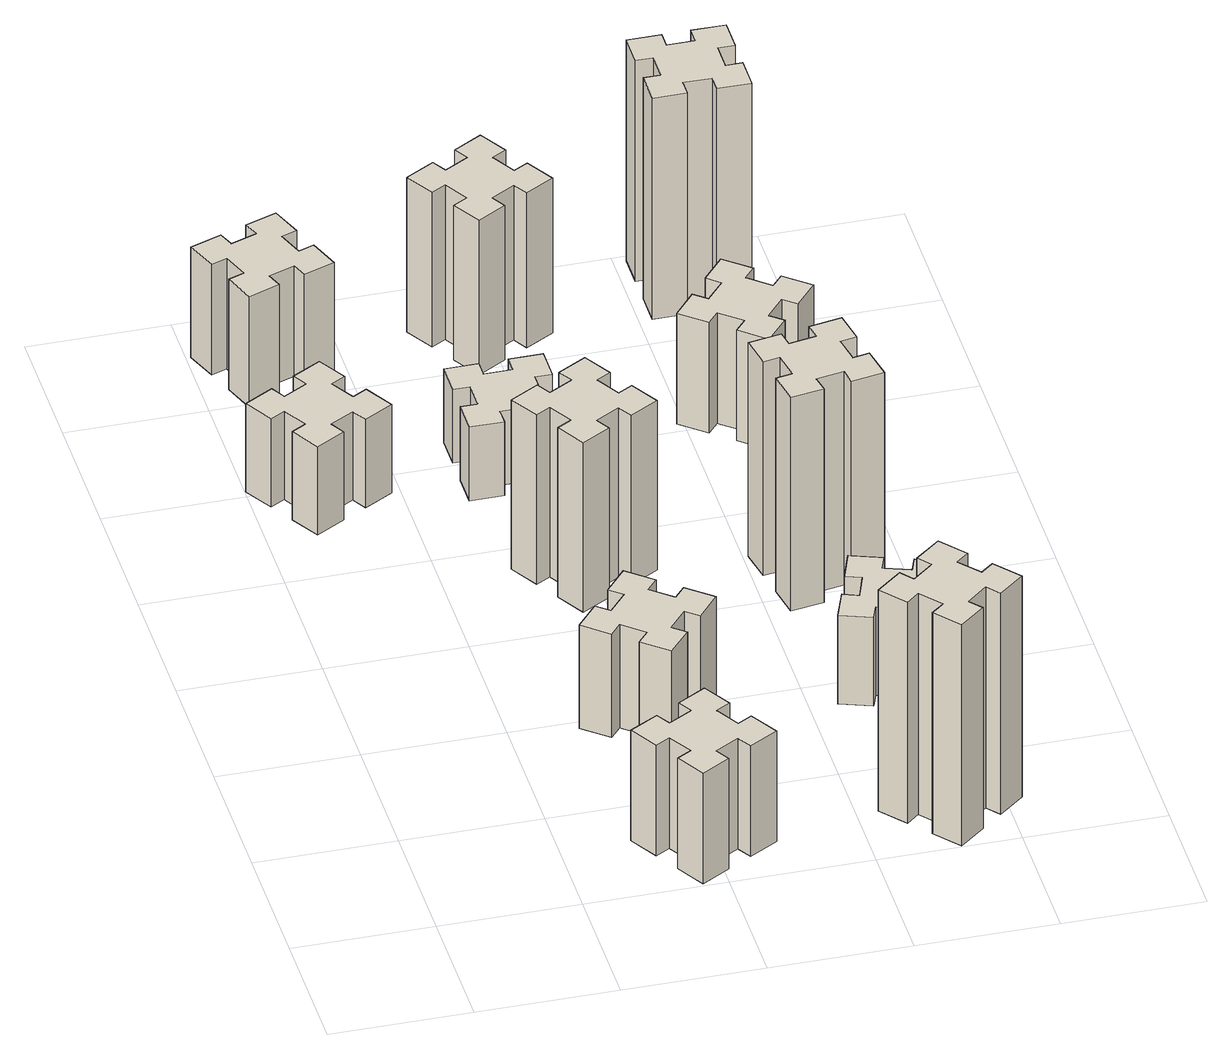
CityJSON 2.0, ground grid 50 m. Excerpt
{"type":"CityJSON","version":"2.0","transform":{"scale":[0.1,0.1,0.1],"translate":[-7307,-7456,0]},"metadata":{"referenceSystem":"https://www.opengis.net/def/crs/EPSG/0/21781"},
"CityObjects":{
"building1":{"type":"Building","attributes":{"class":"1000","function":"1000","usage":"1000","yearOfConstruction":2016,"roofType":"1000","measuredHeight":36,"storeysAboveGround":30,"storeysBelowGround":0},"geometry":[{"type":"Solid","lod":"1","boundaries":[[[[0,1,2,3,4,5,6,7,8,9,10,11,12,13,14,15,16,17,18,19]],[[17,16,20,21]],[[16,15,22,20]],[[15,14,23,22]],[[14,13,24,23]],[[13,12,25,24]],[[12,11,26,25]],[[11,10,27,26]],[[10,9,28,27]],[[9,8,29,28]],[[8,7,30,29]],[[7,6,31,30]],[[6,5,32,31]],[[5,4,33,32]],[[4,3,34,33]],[[3,2,35,34]],[[2,1,36,35]],[[1,0,37,36]],[[0,19,38,37]],[[19,18,39,38]],[[18,17,21,39]],[[24,25,26,27,28,29,30,31,32,33,34,35,36,37,38,39,21,20,22,23]]]]}]},
"building2":{"type":"Building","attributes":{"class":"1000","function":"1000","usage":"1000","yearOfConstruction":2016,"roofType":"1000","measuredHeight":45,"storeysAboveGround":30,"storeysBelowGround":0},"geometry":[{"type":"Solid","lod":"1","boundaries":[[[[40,41,42,43,44,45,46,47,48,49,50,51,52,53,54,55,56,57,58,59]],[[57,56,60,61]],[[56,55,62,60]],[[55,54,63,62]],[[54,53,64,63]],[[53,52,65,64]],[[52,51,66,65]],[[51,50,67,66]],[[50,49,68,67]],[[49,48,69,68]],[[48,47,70,69]],[[47,46,71,70]],[[46,45,72,71]],[[45,44,73,72]],[[44,43,74,73]],[[43,42,75,74]],[[42,41,76,75]],[[41,40,77,76]],[[40,59,78,77]],[[59,58,79,78]],[[58,57,61,79]],[[64,65,66,67,68,69,70,71,72,73,74,75,76,77,78,79,61,60,62,63]]]]}]},
"building3":{"type":"Building","attributes":{"class":"1000","function":"1000","usage":"1000","yearOfConstruction":2016,"roofType":"1000","measuredHeight":45,"storeysAboveGround":30,"storeysBelowGround":0},"geometry":[{"type":"Solid","lod":"1","boundaries":[[[[80,81,82,83,84,85,86,87,88,89,90,91,92,93,94,95,96,97,98,99]],[[97,96,100,101]],[[96,95,102,100]],[[95,94,103,102]],[[94,93,104,103]],[[93,92,105,104]],[[92,91,106,105]],[[91,90,107,106]],[[90,89,108,107]],[[89,88,109,108]],[[88,87,110,109]],[[87,86,111,110]],[[86,85,112,111]],[[85,84,113,112]],[[84,83,114,113]],[[83,82,115,114]],[[82,81,116,115]],[[81,80,117,116]],[[80,99,118,117]],[[99,98,119,118]],[[98,97,101,119]],[[104,105,106,107,108,109,110,111,112,113,114,115,116,117,118,119,101,100,102,103]]]]}]},
"building4":{"type":"Building","attributes":{"class":"1000","function":"1000","usage":"1000","yearOfConstruction":2016,"roofType":"1000","measuredHeight":42,"storeysAboveGround":30,"storeysBelowGround":0},"geometry":[{"type":"Solid","lod":"1","boundaries":[[[[120,121,122,123,124,125,126,127,128,129,130,131,132,133,134,135,136,137,138,139]],[[137,136,140,141]],[[136,135,142,140]],[[135,134,143,142]],[[134,133,144,143]],[[133,132,145,144]],[[132,131,146,145]],[[131,130,147,146]],[[130,129,148,147]],[[129,128,149,148]],[[128,127,150,149]],[[127,126,151,150]],[[126,125,152,151]],[[125,124,153,152]],[[124,123,154,153]],[[123,122,155,154]],[[122,121,156,155]],[[121,120,157,156]],[[120,139,158,157]],[[139,138,159,158]],[[138,137,141,159]],[[144,145,146,147,148,149,150,151,152,153,154,155,156,157,158,159,141,140,142,143]]]]}]},
"building5":{"type":"Building","attributes":{"class":"1000","function":"1000","usage":"1000","yearOfConstruction":2016,"roofType":"1000","measuredHeight":69,"storeysAboveGround":30,"storeysBelowGround":0},"geometry":[{"type":"Solid","lod":"1","boundaries":[[[[160,161,162,163,164,165,166,167,168,169,170,171,172,173,174,175,176,177,178,179]],[[177,176,180,181]],[[176,175,182,180]],[[175,174,183,182]],[[174,173,184,183]],[[173,172,185,184]],[[172,171,186,185]],[[171,170,187,186]],[[170,169,188,187]],[[169,168,189,188]],[[168,167,190,189]],[[167,166,191,190]],[[166,165,192,191]],[[165,164,193,192]],[[164,163,194,193]],[[163,162,195,194]],[[162,161,196,195]],[[161,160,197,196]],[[160,179,198,197]],[[179,178,199,198]],[[178,177,181,199]],[[184,185,186,187,188,189,190,191,192,193,194,195,196,197,198,199,181,180,182,183]]]]}]},
"building6":{"type":"Building","attributes":{"class":"1000","function":"1000","usage":"1000","yearOfConstruction":2016,"roofType":"1000","measuredHeight":30,"storeysAboveGround":30,"storeysBelowGround":0},"geometry":[{"type":"Solid","lod":"1","boundaries":[[[[200,201,202,203,204,205,206,207,208,209,210,211,212,213,214,215,216,217,218,219]],[[217,216,220,221]],[[216,215,222,220]],[[215,214,223,222]],[[214,213,224,223]],[[213,212,225,224]],[[212,211,226,225]],[[211,210,227,226]],[[210,209,228,227]],[[209,208,229,228]],[[208,207,230,229]],[[207,206,231,230]],[[206,205,232,231]],[[205,204,233,232]],[[204,203,234,233]],[[203,202,235,234]],[[202,201,236,235]],[[201,200,237,236]],[[200,219,238,237]],[[219,218,239,238]],[[218,217,221,239]],[[224,225,226,227,228,229,230,231,232,233,234,235,236,237,238,239,221,220,222,223]]]]}]},
"building7":{"type":"Building","attributes":{"class":"1000","function":"1000","usage":"1000","yearOfConstruction":2016,"roofType":"1000","measuredHeight":90,"storeysAboveGround":30,"storeysBelowGround":0},"geometry":[{"type":"Solid","lod":"1","boundaries":[[[[240,241,242,243,244,245,246,247,248,249,250,251,252,253,254,255,256,257,258,259]],[[257,256,260,261]],[[256,255,262,260]],[[255,254,263,262]],[[254,253,264,263]],[[253,252,265,264]],[[252,251,266,265]],[[251,250,267,266]],[[250,249,268,267]],[[249,248,269,268]],[[248,247,270,269]],[[247,246,271,270]],[[246,245,272,271]],[[245,244,273,272]],[[244,243,274,273]],[[243,242,275,274]],[[242,241,276,275]],[[241,240,277,276]],[[240,259,278,277]],[[259,258,279,278]],[[258,257,261,279]],[[264,265,266,267,268,269,270,271,272,273,274,275,276,277,278,279,261,260,262,263]]]]}]},
"building8":{"type":"Building","attributes":{"class":"1000","function":"1000","usage":"1000","yearOfConstruction":2016,"roofType":"1000","measuredHeight":63,"storeysAboveGround":30,"storeysBelowGround":0},"geometry":[{"type":"Solid","lod":"1","boundaries":[[[[280,281,282,283,284,285,286,287,288,289,290,291,292,293,294,295,296,297,298,299]],[[297,296,300,301]],[[296,295,302,300]],[[295,294,303,302]],[[294,293,304,303]],[[293,292,305,304]],[[292,291,306,305]],[[291,290,307,306]],[[290,289,308,307]],[[289,288,309,308]],[[288,287,310,309]],[[287,286,311,310]],[[286,285,312,311]],[[285,284,313,312]],[[284,283,314,313]],[[283,282,315,314]],[[282,281,316,315]],[[281,280,317,316]],[[280,299,318,317]],[[299,298,319,318]],[[298,297,301,319]],[[304,305,306,307,308,309,310,311,312,313,314,315,316,317,318,319,301,300,302,303]]]]}]},
"building9":{"type":"Building","attributes":{"class":"1000","function":"1000","usage":"1000","yearOfConstruction":2016,"roofType":"1000","measuredHeight":36,"storeysAboveGround":30,"storeysBelowGround":0},"geometry":[{"type":"Solid","lod":"1","boundaries":[[[[320,321,322,323,324,325,326,327,328,329,330,331,332,333,334,335,336,337,338,339]],[[337,336,340,341]],[[336,335,342,340]],[[335,334,343,342]],[[334,333,344,343]],[[333,332,345,344]],[[332,331,346,345]],[[331,330,347,346]],[[330,329,348,347]],[[329,328,349,348]],[[328,327,350,349]],[[327,326,351,350]],[[326,325,352,351]],[[325,324,353,352]],[[324,323,354,353]],[[323,322,355,354]],[[322,321,356,355]],[[321,320,357,356]],[[320,339,358,357]],[[339,338,359,358]],[[338,337,341,359]],[[344,345,346,347,348,349,350,351,352,353,354,355,356,357,358,359,341,340,342,343]]]]}]},
"building10":{"type":"Building","attributes":{"class":"1000","function":"1000","usage":"1000","yearOfConstruction":2016,"roofType":"1000","measuredHeight":87,"storeysAboveGround":30,"storeysBelowGround":0},"geometry":[{"type":"Solid","lod":"1","boundaries":[[[[360,361,362,363,364,365,366,367,368,369,370,371,372,373,374,375,376,377,378,379]],[[377,376,380,381]],[[376,375,382,380]],[[375,374,383,382]],[[374,373,384,383]],[[373,372,385,384]],[[372,371,386,385]],[[371,370,387,386]],[[370,369,388,387]],[[369,368,389,388]],[[368,367,390,389]],[[367,366,391,390]],[[366,365,392,391]],[[365,364,393,392]],[[364,363,394,393]],[[363,362,395,394]],[[362,361,396,395]],[[361,360,397,396]],[[360,379,398,397]],[[379,378,399,398]],[[378,377,381,399]],[[384,385,386,387,388,389,390,391,392,393,394,395,396,397,398,399,381,380,382,383]]]]}]},
"building11":{"type":"Building","attributes":{"class":"1000","function":"1000","usage":"1000","yearOfConstruction":2016,"roofType":"1000","measuredHeight":45,"storeysAboveGround":30,"storeysBelowGround":0},"geometry":[{"type":"Solid","lod":"1","boundaries":[[[[400,401,402,403,404,405,406,407,408,409,410,411,412,413,414,415,416,417,418,419]],[[417,416,420,421]],[[416,415,422,420]],[[415,414,423,422]],[[414,413,424,423]],[[413,412,425,424]],[[412,411,426,425]],[[411,410,427,426]],[[410,409,428,427]],[[409,408,429,428]],[[408,407,430,429]],[[407,406,431,430]],[[406,405,432,431]],[[405,404,433,432]],[[404,403,434,433]],[[403,402,435,434]],[[402,401,436,435]],[[401,400,437,436]],[[400,419,438,437]],[[419,418,439,438]],[[418,417,421,439]],[[424,425,426,427,428,429,430,431,432,433,434,435,436,437,438,439,421,420,422,423]]]]}]},
"building12":{"type":"Building","attributes":{"class":"1000","function":"1000","usage":"1000","yearOfConstruction":2016,"roofType":"1000","measuredHeight":90,"storeysAboveGround":30,"storeysBelowGround":0},"geometry":[{"type":"Solid","lod":"1","boundaries":[[[[440,441,442,443,444,445,446,447,448,449,450,451,452,453,454,455,456,457,458,459]],[[457,456,460,461]],[[456,455,462,460]],[[455,454,463,462]],[[454,453,464,463]],[[453,452,465,464]],[[452,451,466,465]],[[451,450,467,466]],[[450,449,468,467]],[[449,448,469,468]],[[448,447,470,469]],[[447,446,471,470]],[[446,445,472,471]],[[445,444,473,472]],[[444,443,474,473]],[[443,442,475,474]],[[442,441,476,475]],[[441,440,477,476]],[[440,459,478,477]],[[459,458,479,478]],[[458,457,461,479]],[[464,465,466,467,468,469,470,471,472,473,474,475,476,477,478,479,461,460,462,463]]]]}]}
},
"vertices":[
[356,2477,0],[306,2564,0],[358,2594,0],[298,2698,0],[194,2638,0],[224,2586,0],[137,2536,0],[107,2588,0],[3,2528,0],[63,2424,0],[115,2454,0],[165,2367,0],[113,2337,0],[173,2233,0],[277,2293,0],[247,2345,0],[334,2395,0],[364,2343,0],[468,2403,0],[408,2507,0],[334,2395,360],[364,2343,360],[247,2345,360],[277,2293,360],[173,2233,360],[113,2337,360],[165,2367,360],[115,2454,360],[63,2424,360],[3,2528,360],[107,2588,360],[137,2536,360],[224,2586,360],[194,2638,360],[298,2698,360],[358,2594,360],[306,2564,360],[356,2477,360],[408,2507,360],[468,2403,360],
[855,234,0],[905,147,0],[853,117,0],[913,13,0],[1017,73,0],[987,125,0],[1074,175,0],[1104,123,0],[1208,183,0],[1148,287,0],[1096,257,0],[1046,344,0],[1098,374,0],[1038,478,0],[934,418,0],[964,366,0],[877,316,0],[847,368,0],[743,308,0],[803,204,0],[877,316,450],[847,368,450],[964,366,450],[934,418,450],[1038,478,450],[1098,374,450],[1046,344,450],[1096,257,450],[1148,287,450],[1208,183,450],[1104,123,450],[1074,175,450],[987,125,450],[1017,73,450],[913,13,450],[853,117,450],[905,147,450],[855,234,450],[803,204,450],[743,308,450],
[245,3326,0],[151,3292,0],[130,3348,0],[17,3307,0],[59,3194,0],[115,3215,0],[149,3121,0],[93,3100,0],[134,2987,0],[247,3029,0],[226,3085,0],[320,3119,0],[340,3063,0],[453,3104,0],[412,3217,0],[356,3196,0],[322,3290,0],[378,3310,0],[337,3423,0],[224,3382,0],[322,3290,450],[378,3310,450],[356,3196,450],[412,3217,450],[453,3104,450],[340,3063,450],[320,3119,450],[226,3085,450],[247,3029,450],[134,2987,450],[93,3100,450],[149,3121,450],[115,3215,450],[59,3194,450],[17,3307,450],[130,3348,450],[151,3292,450],[245,3326,450],[224,3382,450],[337,3423,450],
[1027,876,0],[1092,953,0],[1138,914,0],[1215,1006,0],[1123,1083,0],[1084,1037,0],[1008,1102,0],[1046,1148,0],[954,1225,0],[877,1133,0],[923,1094,0],[859,1018,0],[813,1056,0],[736,964,0],[828,887,0],[866,933,0],[943,869,0],[904,823,0],[996,746,0],[1073,838,0],[943,869,420],[904,823,420],[866,933,420],[828,887,420],[736,964,420],[813,1056,420],[859,1018,420],[923,1094,420],[877,1133,420],[954,1225,420],[1046,1148,420],[1008,1102,420],[1084,1037,420],[1123,1083,420],[1215,1006,420],[1138,914,420],[1092,953,420],[1027,876,420],[1073,838,420],[996,746,420],
[1096,1837,0],[1046,1924,0],[1098,1954,0],[1038,2058,0],[934,1998,0],[964,1946,0],[877,1896,0],[847,1948,0],[743,1888,0],[803,1784,0],[855,1814,0],[905,1727,0],[853,1697,0],[913,1593,0],[1017,1653,0],[987,1705,0],[1074,1755,0],[1104,1703,0],[1208,1763,0],[1148,1867,0],[1074,1755,690],[1104,1703,690],[987,1705,690],[1017,1653,690],[913,1593,690],[853,1697,690],[905,1727,690],[855,1814,690],[803,1784,690],[743,1888,690],[847,1948,690],[877,1896,690],[964,1946,690],[934,1998,690],[1038,2058,690],[1098,1954,690],[1046,1924,690],[1096,1837,690],[1148,1867,690],[1208,1763,690],
[985,2415,0],[985,2515,0],[1045,2515,0],[1045,2635,0],[925,2635,0],[925,2575,0],[825,2575,0],[825,2635,0],[705,2635,0],[705,2515,0],[765,2515,0],[765,2415,0],[705,2415,0],[705,2295,0],[825,2295,0],[825,2355,0],[925,2355,0],[925,2295,0],[1045,2295,0],[1045,2415,0],[925,2355,300],[925,2295,300],[825,2355,300],[825,2295,300],[705,2295,300],[705,2415,300],[765,2415,300],[765,2515,300],[705,2515,300],[705,2635,300],[825,2635,300],[825,2575,300],[925,2575,300],[925,2635,300],[1045,2635,300],[1045,2515,300],[985,2515,300],[985,2415,300],[1045,2415,300],[1045,2295,300],
[1848,129,0],[1924,193,0],[1963,147,0],[2055,224,0],[1978,316,0],[1932,278,0],[1867,354,0],[1913,393,0],[1836,485,0],[1744,408,0],[1783,362,0],[1706,297,0],[1668,343,0],[1576,266,0],[1653,174,0],[1699,213,0],[1763,136,0],[1717,98,0],[1794,6,0],[1886,83,0],[1763,136,900],[1717,98,900],[1699,213,900],[1653,174,900],[1576,266,900],[1668,343,900],[1706,297,900],[1783,362,900],[1744,408,900],[1836,485,900],[1913,393,900],[1867,354,900],[1932,278,900],[1978,316,900],[2055,224,900],[1963,147,900],[1924,193,900],[1848,129,900],[1886,83,900],[1794,6,900],
[1096,3217,0],[1046,3304,0],[1098,3334,0],[1038,3438,0],[934,3378,0],[964,3326,0],[877,3276,0],[847,3328,0],[743,3268,0],[803,3164,0],[855,3194,0],[905,3107,0],[853,3077,0],[913,2973,0],[1017,3033,0],[987,3085,0],[1074,3135,0],[1104,3083,0],[1208,3143,0],[1148,3247,0],[1074,3135,630],[1104,3083,630],[987,3085,630],[1017,3033,630],[913,2973,630],[853,3077,630],[905,3107,630],[855,3194,630],[803,3164,630],[743,3268,630],[847,3328,630],[877,3276,630],[964,3326,630],[934,3378,630],[1038,3438,630],[1098,3334,630],[1046,3304,630],[1096,3217,630],[1148,3247,630],[1208,3143,630],
[1731,899,0],[1825,865,0],[1804,809,0],[1917,767,0],[1958,880,0],[1902,901,0],[1936,995,0],[1992,974,0],[2033,1087,0],[1920,1128,0],[1900,1072,0],[1806,1106,0],[1827,1162,0],[1714,1203,0],[1673,1090,0],[1729,1070,0],[1695,976,0],[1639,997,0],[1597,884,0],[1710,843,0],[1695,976,360],[1639,997,360],[1729,1070,360],[1673,1090,360],[1714,1203,360],[1827,1162,360],[1806,1106,360],[1900,1072,360],[1920,1128,360],[2033,1087,360],[1992,974,360],[1936,995,360],[1902,901,360],[1958,880,360],[1917,767,360],[1804,809,360],[1825,865,360],[1731,899,360],[1710,843,360],[1597,884,360],
[1745,1742,0],[1647,1725,0],[1637,1784,0],[1518,1763,0],[1539,1645,0],[1598,1655,0],[1616,1557,0],[1557,1547,0],[1577,1428,0],[1696,1449,0],[1685,1508,0],[1784,1526,0],[1794,1467,0],[1912,1487,0],[1891,1606,0],[1832,1595,0],[1815,1694,0],[1874,1704,0],[1853,1822,0],[1735,1801,0],[1815,1694,870],[1874,1704,870],[1832,1595,870],[1891,1606,870],[1912,1487,870],[1794,1467,870],[1784,1526,870],[1685,1508,870],[1696,1449,870],[1577,1428,870],[1557,1547,870],[1616,1557,870],[1598,1655,870],[1539,1645,870],[1518,1763,870],[1637,1784,870],[1647,1725,870],[1745,1742,870],[1735,1801,870],[1853,1822,870],
[1824,2617,0],[1748,2682,0],[1786,2728,0],[1694,2805,0],[1617,2713,0],[1663,2674,0],[1599,2598,0],[1553,2636,0],[1476,2544,0],[1568,2467,0],[1606,2513,0],[1683,2449,0],[1644,2403,0],[1736,2326,0],[1813,2418,0],[1767,2456,0],[1832,2533,0],[1878,2494,0],[1955,2586,0],[1863,2663,0],[1832,2533,450],[1878,2494,450],[1767,2456,450],[1813,2418,450],[1736,2326,450],[1644,2403,450],[1683,2449,450],[1606,2513,450],[1568,2467,450],[1476,2544,450],[1553,2636,450],[1599,2598,450],[1663,2674,450],[1617,2713,450],[1694,2805,450],[1786,2728,450],[1748,2682,450],[1824,2617,450],[1863,2663,450],[1955,2586,450],
[1665,3195,0],[1765,3195,0],[1765,3135,0],[1885,3135,0],[1885,3255,0],[1825,3255,0],[1825,3355,0],[1885,3355,0],[1885,3475,0],[1765,3475,0],[1765,3415,0],[1665,3415,0],[1665,3475,0],[1545,3475,0],[1545,3355,0],[1605,3355,0],[1605,3255,0],[1545,3255,0],[1545,3135,0],[1665,3135,0],[1605,3255,900],[1545,3255,900],[1605,3355,900],[1545,3355,900],[1545,3475,900],[1665,3475,900],[1665,3415,900],[1765,3415,900],[1765,3475,900],[1885,3475,900],[1885,3355,900],[1825,3355,900],[1825,3255,900],[1885,3255,900],[1885,3135,900],[1765,3135,900],[1765,3195,900],[1665,3195,900],[1665,3135,900],[1545,3135,900]
]}
